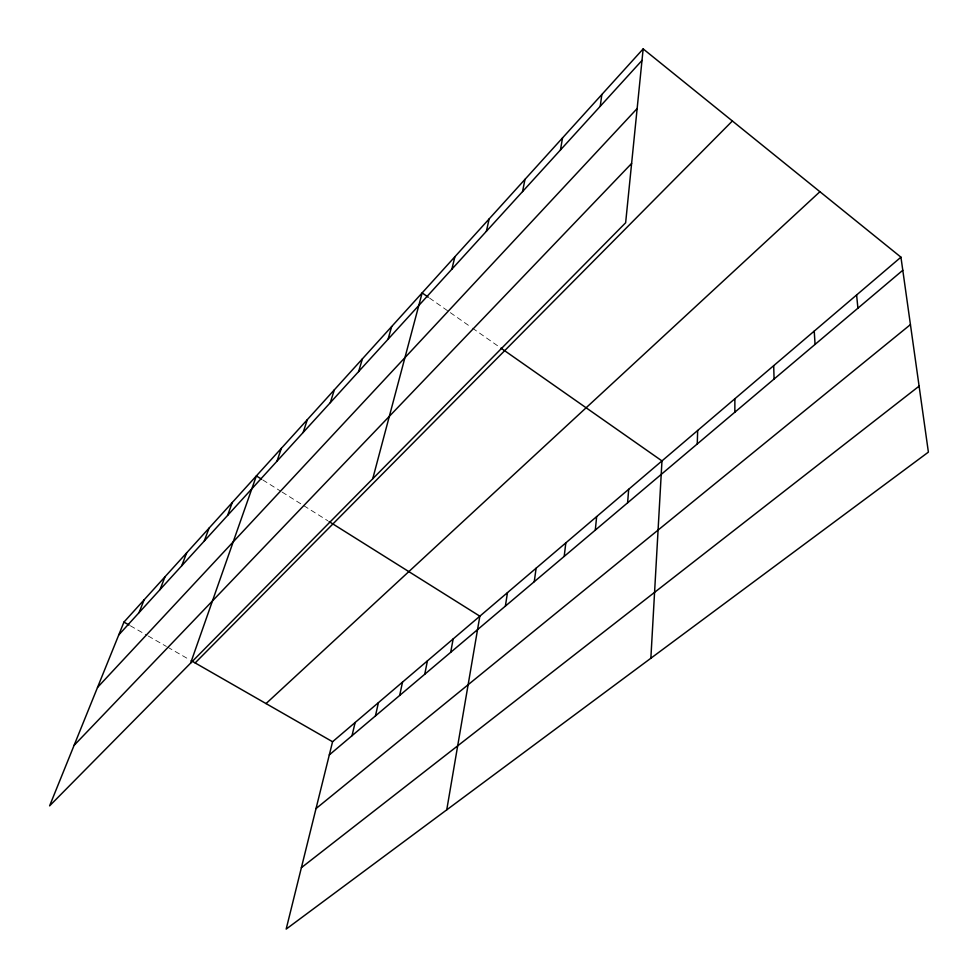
<?xml version="1.0" encoding="UTF-8"?>
<svg xmlns="http://www.w3.org/2000/svg" width="978" height="978" viewBox="0 0 978 978"><rect width="100%" height="100%" fill="white"/><g stroke="black" fill="none" stroke-linecap="round" stroke-linejoin="round"><path stroke-width="0.73" stroke-dasharray="4.89 3.67" d="M130.355 625.773L147.03 635.321M148.314 636.067L166.382 646.434M167.69 647.179L189.915 659.918M262.801 479.954L280.833 491.274M282.116 492.081L327.85 520.785M429.501 298.046L449.122 311.799M450.345 312.654L471.262 327.3M472.496 328.168L499.709 347.239"/><path stroke-width="1.47" d="M734.845 412.19L734.881 398.755M697.253 443.963L697.669 430.479M650.859 658.255L661.972 460.919L500.944 348.107M627.607 502.814L628.683 489.293M643.157 48.9L625.639 222.776L49.609 805.86L123.949 622.094L643.157 48.9L900.946 257.177L928.391 452.129L286.175 929.1L332.569 741.74L900.946 257.177M595.296 530.113L596.653 516.592M564.196 556.396L565.822 542.888M534.257 581.702L536.115 568.206M600.223 106.296L601.849 94.499M505.381 606.103L507.472 592.631M446.75 809.833L479.843 616.177L329.109 521.58M560.467 149.952L562.509 137.935M450.687 652.326L453.169 638.915M522.558 191.578L524.978 179.365M424.745 674.245L427.41 660.884M399.672 695.431L402.508 682.118M375.442 715.908L378.425 702.644M486.384 231.285L489.147 218.925M352.007 735.725L355.136 722.51M451.836 269.231L454.904 256.725M372.728 478.792L422.141 292.899L428.278 297.19M388.07 339.232L391.665 326.53M358.608 371.591L362.422 358.816M330.307 402.643L334.342 389.831M303.131 432.496L307.337 419.635M276.982 461.2L281.371 448.303M190.624 663.121L256.358 475.907L261.517 479.147M227.605 515.418L232.275 502.509M204.255 541.054L209.047 528.144M181.737 565.773L186.651 552.876M160.013 589.636L165.025 576.751M139.023 612.668L144.133 599.807M118.754 634.918L641.996 60.44M97.531 687.412L637.155 108.546M74.071 745.383L631.617 163.448M195.148 662.925L732.375 120.979M266.04 703.573L819.919 191.712M329.317 754.894L902.792 270.27M316.016 808.586L910.432 324.61M301.383 867.682L919.1 386.151M123.949 622.094L129.072 625.028M191.223 660.676L332.569 741.74M856.606 294.977L857.914 308.18M814.234 331.102L815.065 344.403M773.696 365.662L774.075 379.036"/></g></svg>
